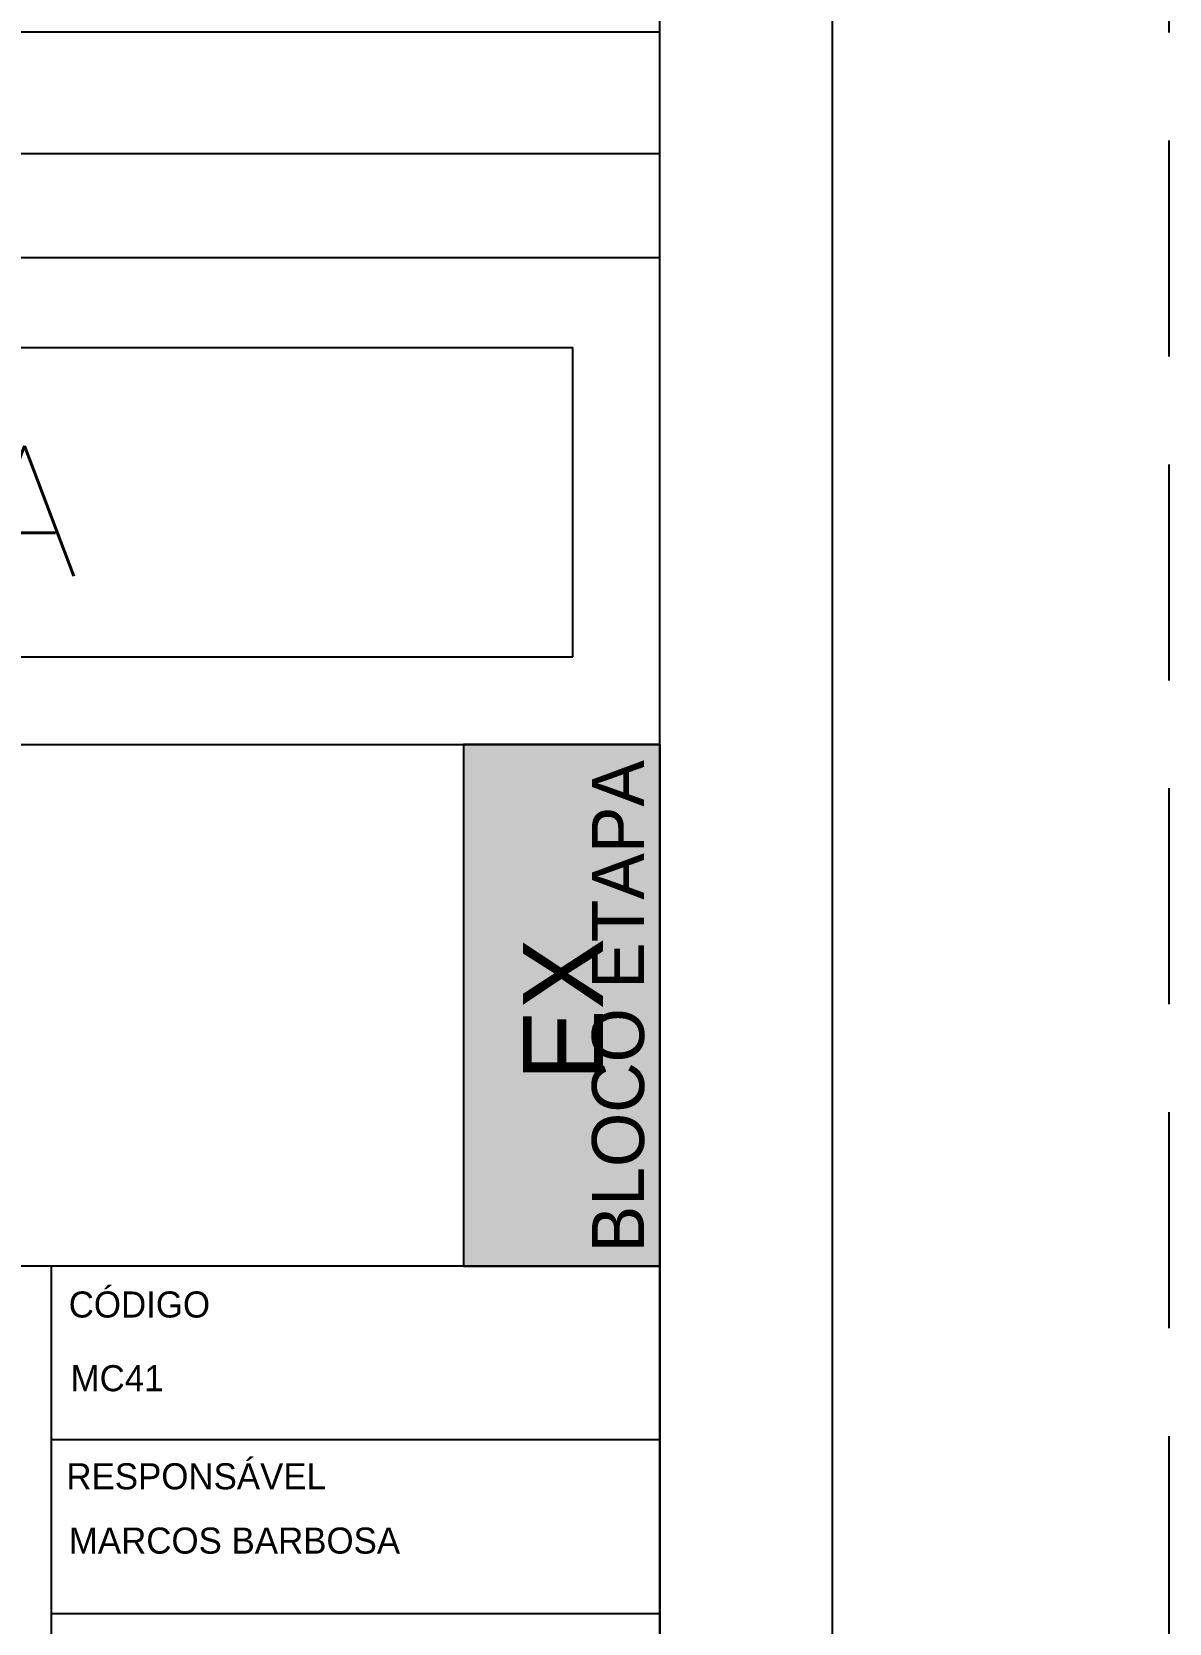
# Model space of a CAD drawing. Extents: x -1.9 to 86, y -1.6 to 60.9.
# Drawn here: x 79.46 to 86.05, y 7.99 to 17.2 of the extents above; entities that cross this region are included whole.
import ezdxf
from ezdxf.enums import TextEntityAlignment as Align

# ---------------------------------------------------------------- set-up
doc = ezdxf.new("R2010")
doc.units = 0
doc.header["$LTSCALE"] = 0.5
doc.header["$MEASUREMENT"] = 0
doc.linetypes.add('CENTER', pattern=[2, 1.25, -0.25, 0.25, -0.25])
doc.linetypes.add('HIDDEN', pattern=[0.375, 0.25, -0.125])
doc.layers.get('0').update_dxf_attribs({"linetype": 'CONTINUOUS'})
doc.layers.get('Defpoints').update_dxf_attribs({"linetype": 'CONTINUOUS'})
for name, color, linetype in [('ARQ_CAR', 7, 'CONTINUOUS'), ('ARQ_CAR-TXT', 7, 'CONTINUOUS'), ('ARQ_FOLHA', 7, 'CONTINUOUS'), ('ARQ_TXT-2', 2, 'CONTINUOUS'), ('ARQ_TXT-4', 4, 'CONTINUOUS'), ('ARQ_VISTA 0', 251, 'CONTINUOUS'), ('PSG-NV2-FLH-SELO', 1, 'CONTINUOUS')]:
    doc.layers.add(name, color=color, linetype=linetype)
doc.styles.add('01-MILLEU', font='GOTHIC.TTF')
doc.styles.add('R300', font='SIMPLEX.SHX', dxfattribs={"width": 1.1, "height": 5.5})

# ---------------------------------------------------------------- blocks, each defined once
blk = doc.blocks.new('FOLHA A1 - 841 X 594')
at = {"layer": 'ARQ_FOLHA', "color": 1}
for points in [[(-841, 0), (0, 0), (0, 594), (-841, 594)], [(-816, 10), (-10, 10), (-10, 584), (-816, 584)]]:
    blk.add_lwpolyline(points, close=True, dxfattribs=at)
at = {"layer": 'Defpoints', "color": 8, "linetype": 'HIDDEN', "ltscale": 100}
blk.add_lwpolyline([(-860.5, 609.5), (-860.5, -15.5), (19.5, -15.5), (19.5, 609.5)], close=True, dxfattribs=at)
blk = doc.blocks.new('*U24')
blk.add_blockref('FOLHA A1 - 841 X 594', (0, 0))
blk = doc.blocks.new('*U27')
at = {"layer": 'ARQ_CAR-TXT', "true_color": 0x58ba48}
h = blk.add_hatch(color=85, dxfattribs=at)
h.dxf.hatch_style = 1
h.paths.add_polyline_path([(-11.284, 0), (0, 0), (0, 30), (-11.284, 30)])
at = {"layer": 'ARQ_CAR', "color": 5}
blk.add_lwpolyline([(-11.284, 0), (0, 0), (0, 30), (-11.284, 30)], close=True, dxfattribs=at)
at = {"layer": 'ARQ_CAR-TXT', "color": 4, "style": '01-MILLEU'}
blk.add_text('EX', height=4.6143, rotation=90, dxfattribs=at).set_placement((-3.264, 10.641))
at = {"layer": 'ARQ_TXT-2', "style": '01-MILLEU'}
blk.add_text('EXECUTIVO', height=2.95, dxfattribs=at).set_placement((-34.5, -57.634))
blk = doc.blocks.new('SELO METROCASA - EXECUTIVO')
at = {"color": 5, "linetype": 'Continuous'}
for p, q in [((-175, 142.842), (-5, 142.842)), ((-5, 125.05), (-5, 142.842)), ((-175, 125.05), (-5, 125.05))]:
    blk.add_line(p, q, dxfattribs=at)
at = {"layer": 'ARQ_CAR', "color": 5}
for points in [[(-175, 0), (-175, 120), (0, 120), (0, 0)], [(-11.284, 90), (0, 90), (0, 120), (-11.284, 120)]]:
    blk.add_lwpolyline(points, close=True, dxfattribs=at)
for points in [[(0, 90), (-175, 90)], [(-35, 0), (-35, 90)]]:
    blk.add_lwpolyline(points, dxfattribs=at)
at = {"layer": 'ARQ_CAR'}
for points in [[(0, 80), (-35, 80)], [(0, 70), (-35, 70)]]:
    blk.add_lwpolyline(points, dxfattribs=at)
at = {"layer": 'PSG-NV2-FLH-SELO'}
blk.add_line((0, 148), (-175, 148), dxfattribs=at)
at = {"layer": 'PSG-NV2-FLH-SELO', "color": 251}
blk.add_lwpolyline([(-175, 160.993), (-164.009, 160.993), (-164.009, 154), (-164.009, 160.993), (-147.664, 160.993), (-147.664, 154), (-147.664, 160.993), (-133.319, 160.993), (-133.319, 154), (-133.319, 160.993), (-12.998, 160.993), (-12.998, 160.993), (0, 160.993)], dxfattribs=at)
at = {"layer": 'PSG-NV2-FLH-SELO'}
blk.add_lwpolyline([(-175, 154), (0, 154)], dxfattribs=at)
at = {"color": 5, "linetype": 'Continuous', "style": 'R300', "width": 1.1}
blk.add_text('CÓPIA NÃO CONTROLADA', height=7.5, dxfattribs=at).set_placement((-168.424, 129.682))
at = {"layer": 'ARQ_CAR-TXT', "color": 1, "style": '01-MILLEU'}
for s, p in [('CÓDIGO ', (-34.007, 87.04)), ('RESPONSÁVEL', (-34.142, 77.157))]:
    blk.add_text(s, height=1.5, dxfattribs=at).set_placement(p)
at = {"layer": 'ARQ_CAR-TXT', "color": 4, "style": '01-MILLEU'}
blk.add_attdef('ASSUNTO.DO.PROJETO', (-163.54, 18.209), '', height=3.691, dxfattribs=at)
at = {"layer": 'ARQ_TXT-2', "style": '01-MILLEU'}
for tag, p in [('N_REV0', (-169.738, 157.544)), ('R_DES', (-155.836, 157.487)), ('DATA_0', (-140.164, 157.487))]:
    blk.add_attdef(tag, text='', height=2, dxfattribs=at).set_placement(p, align=Align.MIDDLE_CENTER)
for tag, p, height in [('DESCRIÇÃO.DA.REVISÃO_0', (-131.24, 156.487), 2), ('MC_XXX-XX', (-33.9, 82.8), 1.5), ('RESPONSÁVEL', (-34, 73.46), 1.5), ('COORDENADOR', (-34, 63.46), 1.5), ('XXX-XX', (-33.9, 51.2), 3.65), ('DISCIPLINA', (-33.9, 41.2), 3.65), ('OBRA', (-164.009, 39.314), 3), ('ENDEREÇO', (-164.009, 34.814), 3), ('ESCALA', (-155.509, 2.7), 2)]:
    blk.add_attdef(tag, p, '', height=height, dxfattribs=at)
blk.add_attdef('DCP', text='', height=3.237, dxfattribs=at).set_placement((-23.618, 17.177), align=Align.MIDDLE_LEFT)
blk.add_attdef('DES', text='', height=2.988, dxfattribs=at).set_placement((-19.841, 12.193), align=Align.MIDDLE)
at = {"layer": 'ARQ_TXT-4', "style": '01-MILLEU'}
blk.add_attdef('CLIENTE', (-164.509, 45.797), '', height=5, dxfattribs=at)
at = {"layer": 'ARQ_VISTA 0', "style": '01-MILLEU'}
blk.add_attdef('LOGO', (-164.509, 77.383), '', height=5, dxfattribs=at)
at = {"layer": 'Defpoints', "color": 253, "linetype": 'CENTER', "ltscale": 10, "style": '01-MILLEU'}
blk.add_text('BLOCO ETAPA', height=3, rotation=90, dxfattribs=at).set_placement((-0.902, 90.79))

msp = doc.modelspace()

# ---------------------------------------------------------------- block references
at = {"xscale": 0.09999999999999938, "yscale": 0.09999999999999938, "zscale": 0.09999999999999938}
msp.add_blockref('*U24', (84.1, 0), dxfattribs=at)
ref = msp.add_blockref('SELO METROCASA - EXECUTIVO', (83.1, 1), dxfattribs=dict(xscale=0.1006544394922334, yscale=0.1006544394922334, zscale=0.1006544394922334))
ref.add_attrib('MC_XXX-XX', 'MC41', (79.68781, 9.33418), dxfattribs={"layer": 'ARQ_TXT-2', "height": 0.150982, "style": '01-MILLEU'})
ref.add_attrib('RESPONSÁVEL', 'MARCOS BARBOSA', (79.67775, 8.39407), dxfattribs={"layer": 'ARQ_TXT-2', "height": 0.1509817, "style": '01-MILLEU'})
at = {"layer": 'ARQ_CAR', "xscale": 0.1006544394922334, "yscale": 0.1006544394922334, "zscale": 0.1006544394922334}
msp.add_blockref('*U27', (83.1, 10.0589), dxfattribs=at)

doc.saveas('drawing.dxf')
